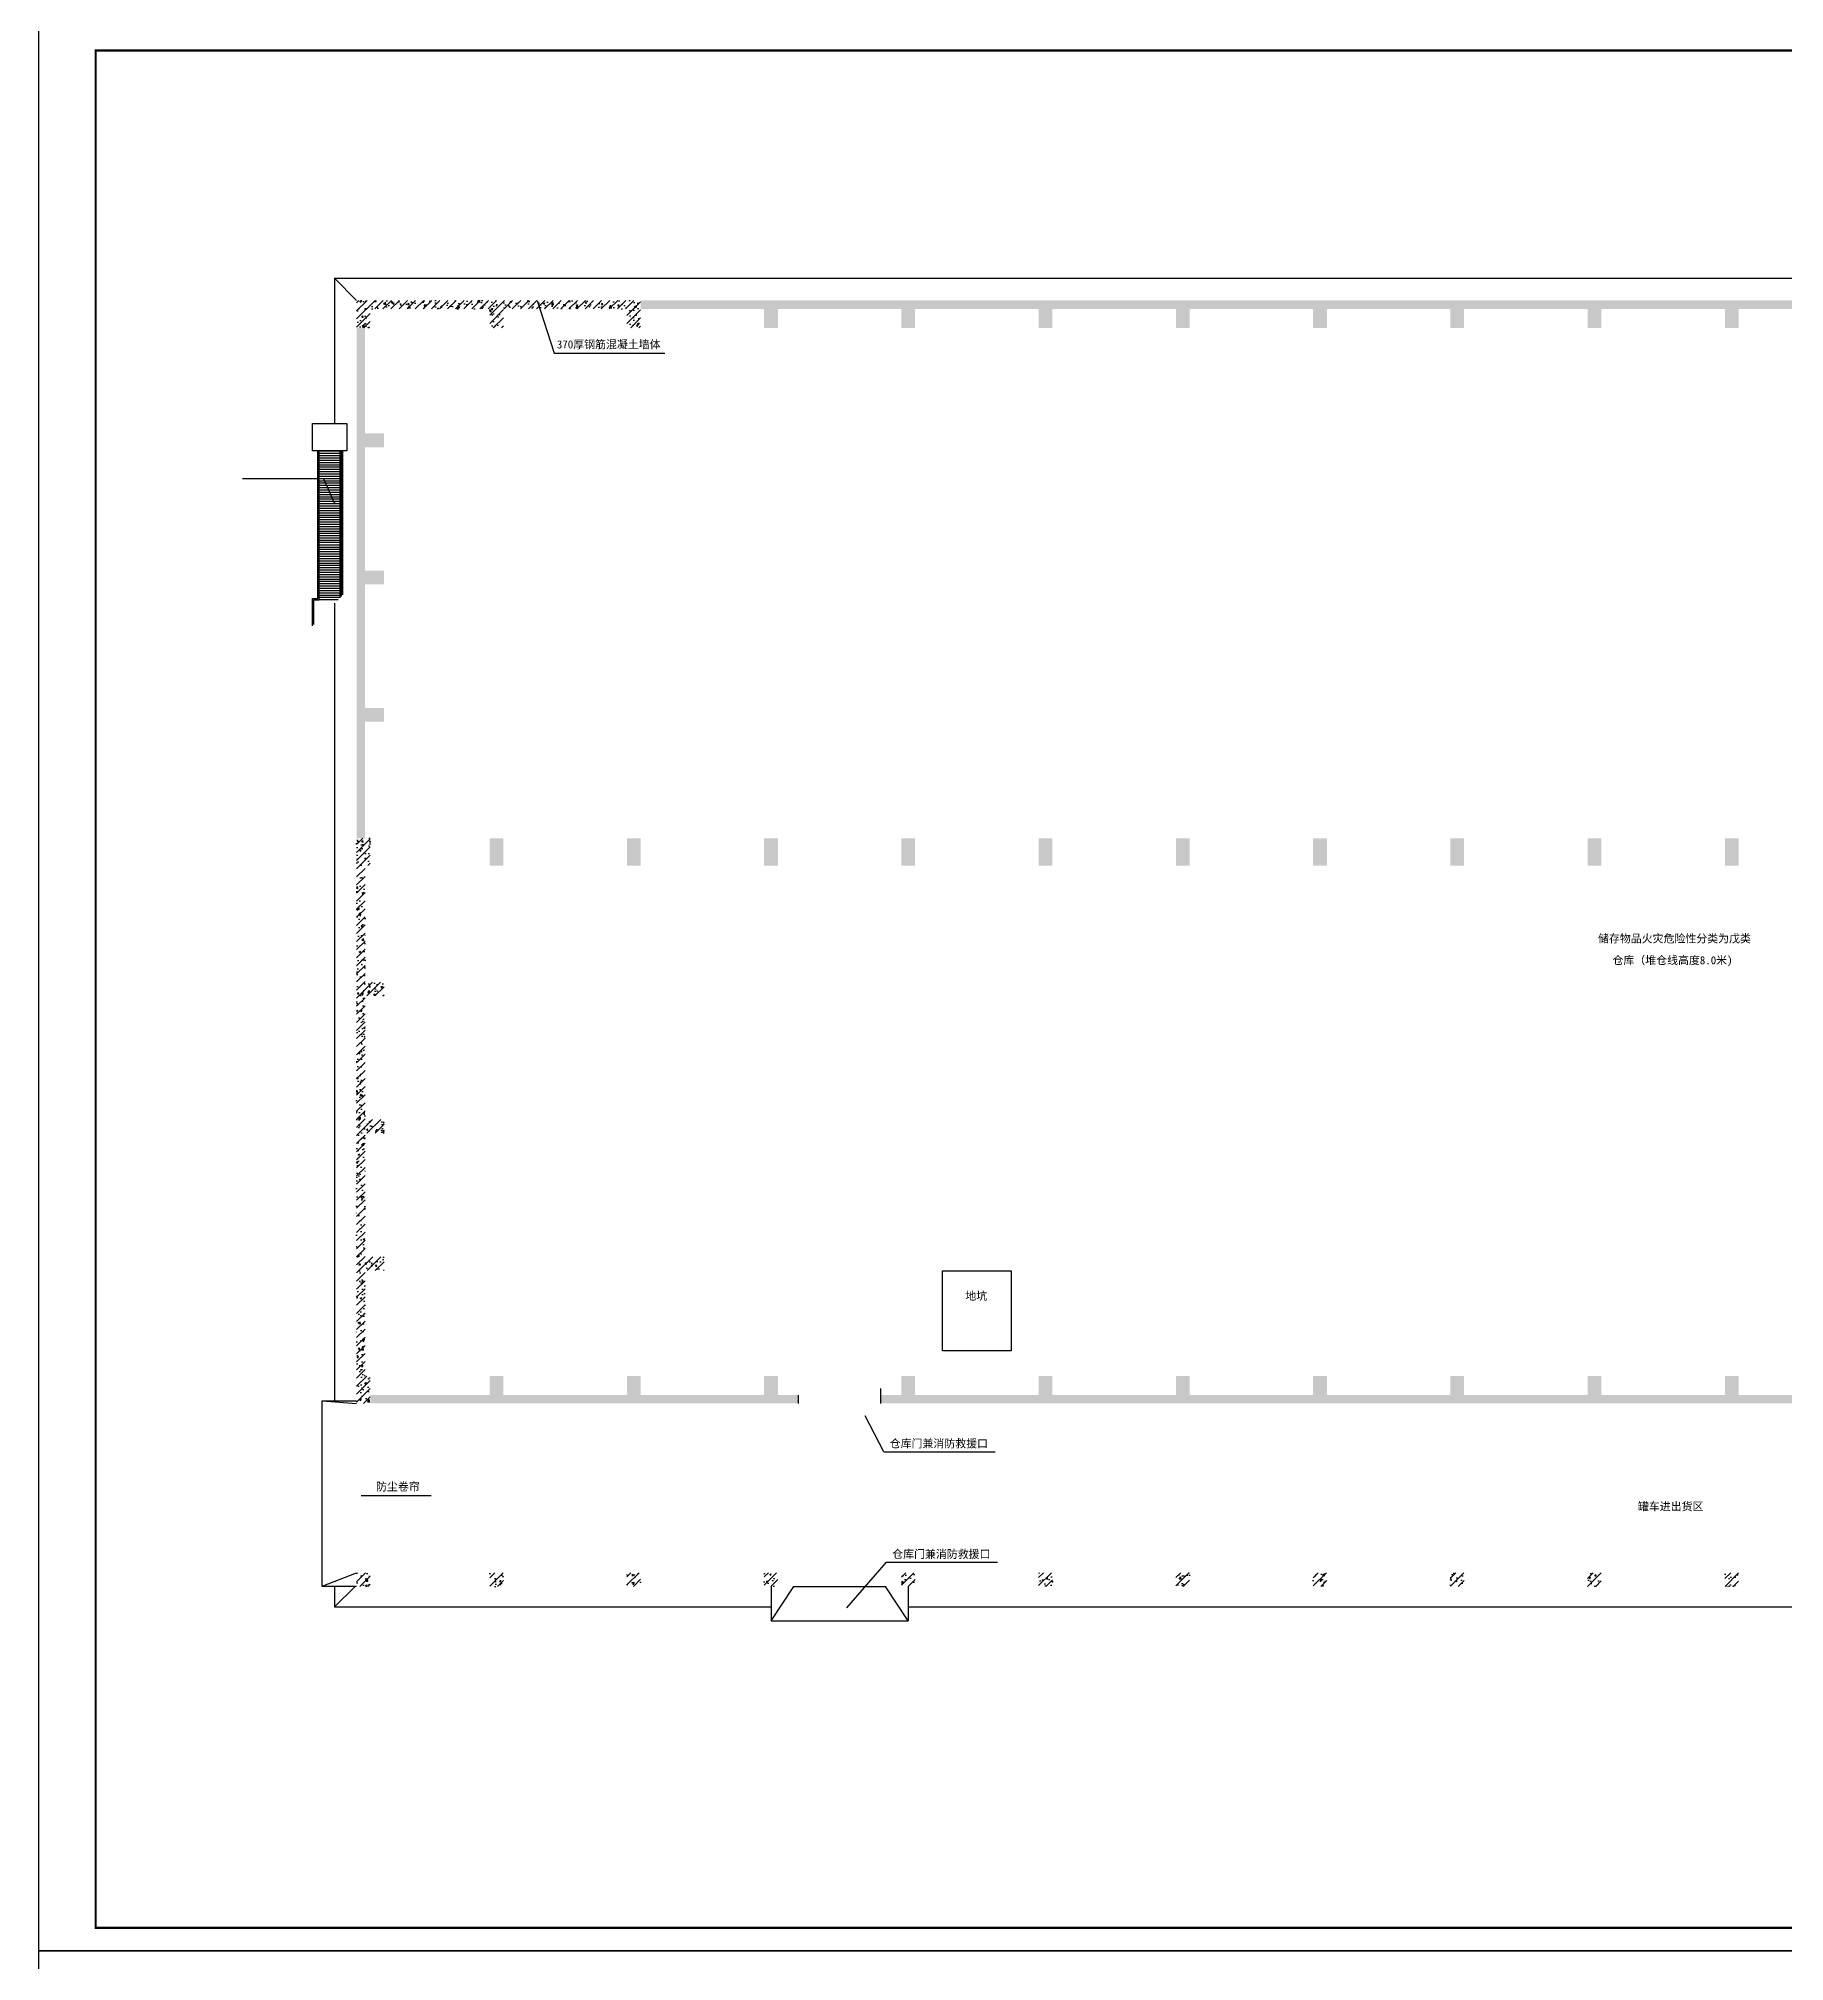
# Model space of a CAD drawing. Extents: x -405456 to 360097, y -329918 to 177160.
# Drawn here: x 28979 to 105315, y -18693 to 65407 of the extents above; entities that cross this region are included whole.
import ezdxf

# ---------------------------------------------------------------- set-up
doc = ezdxf.new("R2010")
doc.units = 0
doc.header["$LTSCALE"] = 1000
doc.header["$MEASUREMENT"] = 0
doc.layers.add('DIM_LEAD', color=3, linetype='Continuous')
doc.layers.add('PUB_TITLE', color=4, linetype='Continuous')
doc.styles.get("Standard").update_dxf_attribs({"font": 'gbenor.shx', "bigfont": 'gbcbig.shx'})
pattern_1 = [(45, (0, 0), (-176.7767, 176.7767), []), (50, (0, 0), (717.2602, -62.7521), [75, -825]), (355, (0, 0), (-138.7513, 752.192), [60, -660]), (100.4514, (59.8, -5.2), (578.5094, 689.4395), [63.7402, -701.142]), (46.1842, (0, 200), (1067.241, -165.519), [112.5, -1237.5]), (96.6356, (88.9, 186.2), (934.663, 974.118), [95.61, -1051.713]), (351.1842, (0, 200), (934.662, 974.119), [90, -990]), (21, (100, 150), (596.907, -402.619), [75, -825]), (326, (100, 150), (243.3153, 725.15), [60, -660]), (71.4514, (149.74, 116.45), (840.2226, 322.5305), [63.7402, -701.142]), (37.5, (0, 0), (12.15986, 332.89385), [0, -652, 0, -670, 0, -662.5]), (7.5, (0, 0), (263.0695, 394.4117), [0, -382, 0, -637, 0, -252.5]), (327.5, (-223, 0), (533.82244, -22.55487), [0, -250, 0, -780, 0, -1035]), (317.5, (-323, 0), (583.1862, 100.105), [0, -325, 0, -518, 0, -735])]

msp = doc.modelspace()

# ---------------------------------------------------------------- hatches: boundary and pattern name
h = msp.add_hatch()
h.set_pattern_fill('钢筋混凝土', color=256, scale=100, style=0)
h.set_pattern_definition(pattern_1)
h.paths.add_polyline_path([(48705.6, 53952.1), (43485.6, 53952.1), (43485.6, 53582.1), (48705.6, 53582.1)])
h.paths.add_polyline_path([(54705.6, 53952.1), (49305.6, 53952.1), (49305.6, 53582.1), (54705.6, 53582.1)])
h.paths.add_polyline_path([(43485.6, 53952.1), (42885.6, 53952.1), (42885.6, 52752.1), (43485.6, 52752.1)])
h.paths.add_polyline_path([(49305.6, 53952.1), (48705.6, 53952.1), (48705.6, 52752.1), (49305.6, 52752.1)])
h.paths.add_polyline_path([(55305.6, 53952.1), (54705.6, 53952.1), (54705.6, 52752.1), (55305.6, 52752.1)])
h = msp.add_hatch()
h.set_pattern_fill('钢筋混凝土', color=256, scale=100, style=0)
h.set_pattern_definition(pattern_1)
h.paths.add_polyline_path([(61305.6, 53952.1), (60705.6, 53952.1), (60705.6, 52752.1), (61305.6, 52752.1)])
h.paths.add_polyline_path([(60705.6, 53952.1), (55305.6, 53952.1), (55305.6, 53582.1), (60705.6, 53582.1)])
h.paths.add_polyline_path([(66705.6, 53952.1), (61305.6, 53952.1), (61305.6, 53582.1), (66705.6, 53582.1)])
h.paths.add_polyline_path([(67305.6, 53952.1), (66705.6, 53952.1), (66705.6, 52752.1), (67305.6, 52752.1)])
h.paths.add_polyline_path([(72705.6, 53952.1), (67305.6, 53952.1), (67305.6, 53582.1), (72705.6, 53582.1)])
h = msp.add_hatch()
h.set_pattern_fill('钢筋混凝土', color=256, scale=100, style=0)
h.set_pattern_definition(pattern_1)
h.paths.add_polyline_path([(73305.6, 53952.1), (72705.6, 53952.1), (72705.6, 52752.1), (73305.6, 52752.1)])
h.paths.add_polyline_path([(78705.6, 53952.1), (73305.6, 53952.1), (73305.6, 53582.1), (78705.6, 53582.1)])
h.paths.add_polyline_path([(79305.6, 53952.1), (78705.6, 53952.1), (78705.6, 52752.1), (79305.6, 52752.1)])
h.paths.add_polyline_path([(84705.6, 53952.1), (79305.6, 53952.1), (79305.6, 53582.1), (84705.6, 53582.1)])
h.paths.add_polyline_path([(85305.6, 53952.1), (84705.6, 53952.1), (84705.6, 52752.1), (85305.6, 52752.1)])
h.paths.add_polyline_path([(90705.6, 53952.1), (85305.6, 53952.1), (85305.6, 53582.1), (90705.6, 53582.1)])
h.paths.add_polyline_path([(91305.6, 53952.1), (90705.6, 53952.1), (90705.6, 52752.1), (91305.6, 52752.1)])
h.paths.add_polyline_path([(96705.6, 53952.1), (91305.6, 53952.1), (91305.6, 53582.1), (96705.6, 53582.1)])
h = msp.add_hatch()
h.set_pattern_fill('钢筋混凝土', color=256, scale=100, style=0)
h.set_pattern_definition(pattern_1)
h.paths.add_polyline_path([(109305.6, 53952.1), (108705.6, 53952.1), (108705.6, 52752.1), (109305.6, 52752.1)])
h.paths.add_polyline_path([(108705.6, 53952.1), (103305.6, 53952.1), (103305.6, 53582.1), (108705.6, 53582.1)])
h.paths.add_polyline_path([(103305.6, 53952.1), (102705.6, 53952.1), (102705.6, 52752.1), (103305.6, 52752.1)])
h.paths.add_polyline_path([(102705.6, 53952.1), (97305.6, 53952.1), (97305.6, 53582.1), (102705.6, 53582.1)])
h.paths.add_polyline_path([(97305.6, 53952.1), (96705.6, 53952.1), (96705.6, 52752.1), (97305.6, 52752.1)])
h.paths.add_polyline_path([(114705.6, 53952.1), (109305.6, 53952.1), (109305.6, 53582.1), (114705.6, 53582.1)])
h.paths.add_polyline_path([(115305.6, 53952.1), (114705.6, 53952.1), (114705.6, 52752.1), (115305.6, 52752.1)])
h.paths.add_polyline_path([(120705.6, 53952.1), (115305.6, 53952.1), (115305.6, 53582.1), (120705.6, 53582.1)])
h.paths.add_polyline_path([(121305.6, 53952.1), (120705.6, 53952.1), (120705.6, 52752.1), (121305.6, 52752.1)])
h = msp.add_hatch()
h.set_pattern_fill('钢筋混凝土', color=256, scale=100, style=0)
h.set_pattern_definition(pattern_1)
h.paths.add_polyline_path([(43255.6, 52752.1), (42885.6, 52752.1), (42885.6, 48132.1), (43255.6, 48132.1)])
h.paths.add_polyline_path([(44085.6, 48132.1), (42885.6, 48132.1), (42885.6, 47532.1), (44085.6, 47532.1)])
h.paths.add_polyline_path([(43255.6, 47532.1), (42885.6, 47532.1), (42885.6, 42132.1), (43255.6, 42132.1)])
h.paths.add_polyline_path([(44085.6, 42132.1), (42885.6, 42132.1), (42885.6, 41532.1), (44085.6, 41532.1)])
h.paths.add_polyline_path([(43255.6, 41532.1), (42885.6, 41532.1), (42885.6, 36132.1), (43255.6, 36132.1)])
h.paths.add_polyline_path([(44085.6, 36132.1), (42885.6, 36132.1), (42885.6, 35532.1), (44085.6, 35532.1)])
h.paths.add_polyline_path([(43255.6, 35532.1), (42885.6, 35532.1), (42885.6, 30432.1), (43255.6, 30432.1)])
h = msp.add_hatch()
h.set_pattern_fill('钢筋混凝土', color=256, scale=100, style=0)
h.set_pattern_definition(pattern_1)
h.paths.add_polyline_path([(43255.6, 23532.1), (42885.6, 23532.1), (42885.6, 18132.1), (43255.6, 18132.1)])
h.paths.add_polyline_path([(44085.6, 24132.1), (42885.6, 24132.1), (42885.6, 23532.1), (44085.6, 23532.1)])
h.paths.add_polyline_path([(43255.6, 29232.1), (42885.6, 29232.1), (42885.6, 24132.1), (43255.6, 24132.1)])
h.paths.add_polyline_path([(43485.6, 30432.1), (42885.6, 30432.1), (42885.6, 29232.1), (43485.6, 29232.1)])
h = msp.add_hatch()
h.set_pattern_fill('钢筋混凝土', color=256, scale=100, style=0)
h.set_pattern_definition(pattern_1)
h.paths.add_polyline_path([(49305.6, 30432.1), (48705.6, 30432.1), (48705.6, 29232.1), (49305.6, 29232.1)])
h.paths.add_polyline_path([(55305.6, 30432.1), (54705.6, 30432.1), (54705.6, 29232.1), (55305.6, 29232.1)])
h.paths.add_polyline_path([(61305.6, 30432.1), (60705.6, 30432.1), (60705.6, 29232.1), (61305.6, 29232.1)])
h.paths.add_polyline_path([(67305.6, 30432.1), (66705.6, 30432.1), (66705.6, 29232.1), (67305.6, 29232.1)])
h.paths.add_polyline_path([(73305.6, 30432.1), (72705.6, 30432.1), (72705.6, 29232.1), (73305.6, 29232.1)])
h.paths.add_polyline_path([(79305.6, 30432.1), (78705.6, 30432.1), (78705.6, 29232.1), (79305.6, 29232.1)])
h = msp.add_hatch()
h.set_pattern_fill('钢筋混凝土', color=256, scale=100, style=0)
h.set_pattern_definition(pattern_1)
h.paths.add_polyline_path([(85305.6, 30432.1), (84705.6, 30432.1), (84705.6, 29232.1), (85305.6, 29232.1)])
h.paths.add_polyline_path([(91305.6, 30432.1), (90705.6, 30432.1), (90705.6, 29232.1), (91305.6, 29232.1)])
h.paths.add_polyline_path([(97305.6, 30432.1), (96705.6, 30432.1), (96705.6, 29232.1), (97305.6, 29232.1)])
h.paths.add_polyline_path([(103305.6, 30432.1), (102705.6, 30432.1), (102705.6, 29232.1), (103305.6, 29232.1)])
h = msp.add_hatch()
h.set_pattern_fill('钢筋混凝土', color=256, scale=100, style=0)
h.set_pattern_definition(pattern_1)
h.paths.add_polyline_path([(43485.6, 6912.1), (42885.6, 6912.1), (42885.6, 5712.1), (43485.6, 5712.1)])
h.paths.add_polyline_path([(43255.6, 11532.1), (42885.6, 11532.1), (42885.6, 6912.1), (43255.6, 6912.1)])
h.paths.add_polyline_path([(44085.6, 12132.1), (42885.6, 12132.1), (42885.6, 11532.1), (44085.6, 11532.1)])
h.paths.add_polyline_path([(43255.6, 17532.1), (42885.6, 17532.1), (42885.6, 12132.1), (43255.6, 12132.1)])
h.paths.add_polyline_path([(44085.6, 18132.1), (42885.6, 18132.1), (42885.6, 17532.1), (44085.6, 17532.1)])
h = msp.add_hatch()
h.set_pattern_fill('钢筋混凝土', color=256, scale=100, style=0)
h.set_pattern_definition(pattern_1)
h.paths.add_polyline_path([(48705.6, 6082.1), (43485.6, 6082.1), (43485.6, 5712.1), (48705.6, 5712.1)])
h.paths.add_polyline_path([(49305.6, 6912.1), (48705.6, 6912.1), (48705.6, 5712.1), (49305.6, 5712.1)])
h.paths.add_polyline_path([(54705.6, 6082.1), (49305.6, 6082.1), (49305.6, 5712.1), (54705.6, 5712.1)])
h.paths.add_polyline_path([(55305.6, 6912.1), (54705.6, 6912.1), (54705.6, 5712.1), (55305.6, 5712.1)])
h.paths.add_polyline_path([(60705.6, 6082.1), (55305.6, 6082.1), (55305.6, 5712.1), (60705.6, 5712.1)])
h.paths.add_polyline_path([(62205.6, 6082.1), (61305.6, 6082.1), (61305.6, 5712.1), (62205.6, 5712.1)])
h.paths.add_polyline_path([(61305.6, 6912.1), (60705.6, 6912.1), (60705.6, 5712.1), (61305.6, 5712.1)])
h = msp.add_hatch()
h.set_pattern_fill('钢筋混凝土', color=256, scale=100, style=0)
h.set_pattern_definition(pattern_1)
h.paths.add_polyline_path([(72705.6, 6082.1), (67305.6, 6082.1), (67305.6, 5712.1), (72705.6, 5712.1)])
h.paths.add_polyline_path([(66705.6, 6082.1), (65805.6, 6082.1), (65805.6, 5712.1), (66705.6, 5712.1)])
h.paths.add_polyline_path([(67305.6, 6912.1), (66705.6, 6912.1), (66705.6, 5712.1), (67305.6, 5712.1)])
h.paths.add_polyline_path([(73305.6, 6912.1), (72705.6, 6912.1), (72705.6, 5712.1), (73305.6, 5712.1)])
h.paths.add_polyline_path([(78705.6, 6082.1), (73305.6, 6082.1), (73305.6, 5712.1), (78705.6, 5712.1)])
h.paths.add_polyline_path([(79305.6, 6912.1), (78705.6, 6912.1), (78705.6, 5712.1), (79305.6, 5712.1)])
h.paths.add_polyline_path([(84705.6, 6082.1), (79305.6, 6082.1), (79305.6, 5712.1), (84705.6, 5712.1)])
h.paths.add_polyline_path([(85305.6, 6912.1), (84705.6, 6912.1), (84705.6, 5712.1), (85305.6, 5712.1)])
h.paths.add_polyline_path([(90705.6, 6082.1), (85305.6, 6082.1), (85305.6, 5712.1), (90705.6, 5712.1)])
h.paths.add_polyline_path([(91305.6, 6912.1), (90705.6, 6912.1), (90705.6, 5712.1), (91305.6, 5712.1)])
h.paths.add_polyline_path([(96705.6, 6082.1), (91305.6, 6082.1), (91305.6, 5712.1), (96705.6, 5712.1)])
h = msp.add_hatch()
h.set_pattern_fill('钢筋混凝土', color=256, scale=100, style=0)
h.set_pattern_definition(pattern_1)
h.paths.add_polyline_path([(114705.6, 6082.1), (109305.6, 6082.1), (109305.6, 5712.1), (114705.6, 5712.1)])
h.paths.add_polyline_path([(109305.6, 6912.1), (108705.6, 6912.1), (108705.6, 5712.1), (109305.6, 5712.1)])
h.paths.add_polyline_path([(120705.6, 6082.1), (115305.6, 6082.1), (115305.6, 5712.1), (120705.6, 5712.1)])
h.paths.add_polyline_path([(115305.6, 6912.1), (114705.6, 6912.1), (114705.6, 5712.1), (115305.6, 5712.1)])
h.paths.add_polyline_path([(121305.6, 6912.1), (120705.6, 6912.1), (120705.6, 5712.1), (121305.6, 5712.1)])
h.paths.add_polyline_path([(126705.6, 6082.1), (121305.6, 6082.1), (121305.6, 5712.1), (126705.6, 5712.1)])
h.paths.add_polyline_path([(127305.6, 6912.1), (126705.6, 6912.1), (126705.6, 5712.1), (127305.6, 5712.1)])
h.paths.add_polyline_path([(128505.6, 6082.1), (127305.6, 6082.1), (127305.6, 5712.1), (128505.6, 5712.1), (128505.6, 5897.1)])
h.paths.add_polyline_path([(132705.6, 6082.1), (131505.6, 6082.1), (131505.6, 5712.1), (132705.6, 5712.1)])
h.paths.add_polyline_path([(108705.6, 6082.1), (103305.6, 6082.1), (103305.6, 5712.1), (108705.6, 5712.1)])
h.paths.add_polyline_path([(103305.6, 6912.1), (102705.6, 6912.1), (102705.6, 5712.1), (103305.6, 5712.1)])
h.paths.add_polyline_path([(102705.6, 6082.1), (97305.6, 6082.1), (97305.6, 5712.1), (102705.6, 5712.1)])
h.paths.add_polyline_path([(97305.6, 6912.1), (96705.6, 6912.1), (96705.6, 5712.1), (97305.6, 5712.1)])
h.paths.add_polyline_path([(131519.2, 5712.1), (131805.6, 5712.1), (131805.6, 6093), (131519.2, 6093)], flags=16)
h.paths.add_polyline_path([(128205.6, 5715.9), (128558.2, 5715.9), (128558.2, 6082.1), (128205.6, 6082.1)], flags=16)
h = msp.add_hatch()
h.set_pattern_fill('钢筋混凝土', color=256, scale=100, style=0)
h.set_pattern_definition([(45, (65, 0), (-176.7767, 176.7767), []), (50, (65, 0), (717.26, -62.752), [75, -825]), (355, (65, 0), (-138.751, 752.192), [60, -660]), (100.4514, (124.8, -5.2), (578.509, 689.44), [63.74, -701.142]), (46.1842, (65, 200), (1067.241, -165.519), [112.5, -1237.5]), (96.6356, (153.9, 186.2), (934.663, 974.118), [95.61, -1051.713]), (351.1842, (65, 200), (934.662, 974.119), [90, -990]), (21, (165, 150), (596.907, -402.619), [75, -825]), (326, (165, 150), (243.315, 725.15), [60, -660]), (71.4514, (214.74, 116.45), (840.223, 322.5305), [63.74, -701.142]), (37.5, (65, 0), (12.1599, 332.8939), [0, -652, 0, -670, 0, -662.5]), (7.5, (65, 0), (263.0695, 394.4117), [0, -382, 0, -637, 0, -252.5]), (327.5, (-158, 0), (533.8224, -22.5549), [0, -250, 0, -780, 0, -1035]), (317.5, (-258, 0), (583.186, 100.105), [0, -325, 0, -518, 0, -735])])
h.paths.add_polyline_path([(43485.6, -1687.9), (42885.6, -1687.9), (42885.6, -2287.9), (43485.6, -2287.9)])
h.paths.add_polyline_path([(48705.6, -1687.9), (48705.6, -2287.9), (49305.6, -2287.9), (49305.6, -1687.9)])
h = msp.add_hatch()
h.set_pattern_fill('钢筋混凝土', color=256, scale=100, style=0)
h.set_pattern_definition(pattern_1)
h.paths.add_polyline_path([(61305.6, -1687.9), (60705.6, -1687.9), (60705.6, -2287.9), (61305.6, -2287.9)])
h.paths.add_polyline_path([(55305.6, -1687.9), (54705.6, -1687.9), (54705.6, -2287.9), (55305.6, -2287.9)])
h = msp.add_hatch()
h.set_pattern_fill('钢筋混凝土', color=256, scale=100, style=0)
h.set_pattern_definition(pattern_1)
h.paths.add_polyline_path([(67305.6, -1687.9), (66705.6, -1687.9), (66705.6, -2287.9), (67305.6, -2287.9)])
h.paths.add_polyline_path([(72705.6, -1687.9), (72705.6, -2287.9), (73305.6, -2287.9), (73305.6, -1687.9)])
h = msp.add_hatch()
h.set_pattern_fill('钢筋混凝土', color=256, scale=100, style=0)
h.set_pattern_definition(pattern_1)
h.paths.add_polyline_path([(79305.6, -1687.9), (78705.6, -1687.9), (78705.6, -2287.9), (79305.6, -2287.9)])
h.paths.add_polyline_path([(84705.6, -1687.9), (84705.6, -2287.9), (85305.6, -2287.9), (85305.6, -1687.9)])
h = msp.add_hatch()
h.set_pattern_fill('钢筋混凝土', color=256, scale=100, style=0)
h.set_pattern_definition(pattern_1)
h.paths.add_polyline_path([(90705.6, -1687.9), (90705.6, -2287.9), (91305.6, -2287.9), (91305.6, -1687.9)])
h.paths.add_polyline_path([(96705.6, -1687.9), (96705.6, -2287.9), (97305.6, -2287.9), (97305.6, -1687.9)])
h = msp.add_hatch()
h.set_pattern_fill('钢筋混凝土', color=256, scale=100, style=0)
h.set_pattern_definition(pattern_1)
h.paths.add_polyline_path([(103305.6, -1687.9), (102705.6, -1687.9), (102705.6, -2287.9), (103305.6, -2287.9)])
h.paths.add_polyline_path([(109305.6, -1687.9), (108705.6, -1687.9), (108705.6, -2287.9), (109305.6, -2287.9)])

# ---------------------------------------------------------------- linework, layer by layer
for p, q in [((41920.6, 54917.1), (41920.6, 48567.1)), ((41920.6, 54917.1), (151225.6, 54917.1)), ((41920.6, 54917.1), (42885.6, 53952.1)), ((50783.3, 53952.1), (51517.8, 51642.5)), ((51517.8, 51642.5), (56356.8, 51642.5)), ((41195.6, 40917.1, -4000), (41195.6, 47367.1, -4000)), ((41255.6, 47367.1, -4000), (42155.6, 47367.1, -4000)), ((41255.6, 40857.1, -4000), (41255.6, 47367.1, -4000)), ((41255.6, 47267.1, -4000), (42155.6, 47267.1, -4000)), ((41255.6, 47167.1, -4000), (42155.6, 47167.1, -4000)), ((42155.6, 47367.1, -4000), (42155.6, 40946.4, -4000)), ((42215.6, 47367.1, -4000), (42215.6, 41007.8, -4000)), ((41255.6, 47067.1, -4000), (42155.6, 47067.1, -4000)), ((41255.6, 46967.1, -4000), (42155.6, 46967.1, -4000)), ((41255.6, 46867.1, -4000), (42155.6, 46867.1, -4000)), ((41255.6, 46767.1, -4000), (42155.6, 46767.1, -4000)), ((41255.6, 46667.1, -4000), (42155.6, 46667.1, -4000)), ((41255.6, 46567.1, -4000), (42155.6, 46567.1, -4000)), ((41255.6, 46467.1, -4000), (42155.6, 46467.1, -4000)), ((41255.6, 46367.1, -4000), (42155.6, 46367.1, -4000)), ((41255.6, 46267.1, -4000), (42155.6, 46267.1, -4000)), ((41255.6, 46167.1, -4000), (42155.6, 46167.1, -4000)), ((41255.6, 46067.1, -4000), (42155.6, 46067.1, -4000)), ((41255.6, 45967.1, -4000), (42155.6, 45967.1, -4000)), ((41255.6, 45867.1, -4000), (42155.6, 45867.1, -4000)), ((41255.6, 45767.1, -4000), (42155.6, 45767.1, -4000)), ((41255.6, 45667.1, -4000), (42155.6, 45667.1, -4000)), ((41255.6, 45567.1, -4000), (42155.6, 45567.1, -4000)), ((41255.6, 45467.1, -4000), (42155.6, 45467.1, -4000)), ((41255.6, 45367.1, -4000), (42155.6, 45367.1, -4000)), ((41255.6, 45267.1, -4000), (42155.6, 45267.1, -4000)), ((41255.6, 45167.1, -4000), (42155.6, 45167.1, -4000)), ((41255.6, 45067.1, -4000), (42155.6, 45067.1, -4000)), ((41255.6, 44967.1, -4000), (42155.6, 44967.1, -4000)), ((41255.6, 44867.1, -4000), (42155.6, 44867.1, -4000)), ((41255.6, 44767.1, -4000), (42155.6, 44767.1, -4000)), ((41255.6, 44667.1, -4000), (42155.6, 44667.1, -4000)), ((41255.6, 44567.1, -4000), (42155.6, 44567.1, -4000)), ((41255.6, 44467.1, -4000), (42155.6, 44467.1, -4000)), ((41255.6, 44367.1, -4000), (42155.6, 44367.1, -4000)), ((41255.6, 44267.1, -4000), (42155.6, 44267.1, -4000)), ((41255.6, 44167.1, -4000), (42155.6, 44167.1, -4000)), ((41255.6, 44067.1, -4000), (42155.6, 44067.1, -4000)), ((41255.6, 43967.1, -4000), (42155.6, 43967.1, -4000)), ((41255.6, 43867.1, -4000), (42155.6, 43867.1, -4000)), ((41255.6, 43767.1, -4000), (42155.6, 43767.1, -4000)), ((41255.6, 43667.1, -4000), (42155.6, 43667.1, -4000)), ((41255.6, 43567.1, -4000), (42155.6, 43567.1, -4000)), ((41255.6, 43467.1, -4000), (42155.6, 43467.1, -4000)), ((42155.6, 43367.1, -4000), (41255.6, 43367.1, -4000)), ((41255.6, 43267.1, -4000), (42155.6, 43267.1, -4000)), ((41255.6, 43167.1, -4000), (42155.6, 43167.1, -4000)), ((41255.6, 43067.1, -4000), (42155.6, 43067.1, -4000)), ((41255.6, 42967.1, -4000), (42155.6, 42967.1, -4000)), ((41255.6, 42867.1, -4000), (42155.6, 42867.1, -4000)), ((41255.6, 42767.1, -4000), (42155.6, 42767.1, -4000)), ((41255.6, 42667.1, -4000), (42155.6, 42667.1, -4000)), ((41255.6, 42567.1, -4000), (42155.6, 42567.1, -4000)), ((41255.6, 42467.1, -4000), (42155.6, 42467.1, -4000)), ((41255.6, 42367.1, -4000), (42155.6, 42367.1, -4000)), ((41255.6, 42267.1, -4000), (42155.6, 42267.1, -4000)), ((41255.6, 42167.1, -4000), (42155.6, 42167.1, -4000)), ((41255.6, 42067.1, -4000), (42155.6, 42067.1, -4000)), ((41255.6, 41967.1, -4000), (42155.6, 41967.1, -4000)), ((41255.6, 41867.1, -4000), (42155.6, 41867.1, -4000)), ((41255.6, 41767.1, -4000), (42155.6, 41767.1, -4000)), ((41255.6, 41667.1, -4000), (42155.6, 41667.1, -4000)), ((41255.6, 41567.1, -4000), (42155.6, 41567.1, -4000)), ((41255.6, 41467.1, -4000), (42155.6, 41467.1, -4000)), ((41255.6, 41367.1, -4000), (42155.6, 41367.1, -4000)), ((41255.6, 41267.1, -4000), (42155.6, 41267.1, -4000)), ((40955.6, 40917.1, -4000), (41195.6, 40917.1, -4000)), ((40955.6, 39717.1, -4000), (40955.6, 40917.1, -4000)), ((41015.6, 40857.1, -4000), (41255.6, 40857.1, -4000)), ((41015.6, 39777.1, -4000), (41015.6, 40857.1, -4000)), ((41255.6, 41167.1, -4000), (42155.6, 41167.1, -4000)), ((41255.6, 41067.1, -4000), (42155.6, 41067.1, -4000)), ((41255.6, 40967.1, -4000), (42155.6, 40967.1, -4000)), ((41255.6, 40867.1, -4000), (42078.2, 40867.1, -4000)), ((41920.6, 40705.6), (41920.6, 5832.1)), ((41385.6, -2287.9), (41385.6, 5832.1)), ((41385.6, 5832.1), (42885.6, 5832.1)), ((41385.6, 5832.1), (42885.6, 5712.1)), ((65941.5, 3600.5), (70803.3, 3600.5)), ((43080.8, 1687.6), (46150, 1687.6)), ((64321.1, -3231.4), (66051.4, -1232)), ((66051.4, -1232), (70913.2, -1232)), ((41385.6, -2281.7), (42885.6, -1687.9)), ((42885.6, -2287.9), (41385.6, -2287.9)), ((41920.6, -2287.9), (41920.6, -3187.9)), ((41920.6, -3187.9), (42820.6, -2287.9)), ((61005.6, -2287.9), (61005.6, -3787.9)), ((61005.6, -3787.9), (62005.6, -2287.9)), ((62005.6, -2287.9), (66005.6, -2287.9)), ((67005.6, -3787.9), (66005.6, -2287.9)), ((67005.6, -2287.9), (67005.6, -3787.9)), ((41920.6, -3187.9), (61005.6, -3187.9)), ((67005.6, -3187.9), (127005.6, -3187.9)), ((61005.6, -3787.9), (67005.6, -3787.9))]:
    msp.add_line(p, q)
at = {"color": 1}
for p, q in [((62205.6, 5712.1), (62205.6, 6082.1)), ((65805.6, 5996.1), (65805.6, 6366.7)), ((65805.6, 5712.1), (65805.6, 6082.1)), ((65941.5, 3600.5), (65126.2, 5165.9))]:
    msp.add_line(p, q, dxfattribs=at)
at = {"elevation": -4000}
msp.add_lwpolyline([(40955.6, 48567.1), (42455.6, 48567.1), (42455.6, 47367.1), (40955.6, 47367.1)], close=True, dxfattribs=at)
at = {"elevation": 4000}
msp.add_lwpolyline([(42285.6, 41079.5), (42285.6, 47367.1)], dxfattribs=at)
msp.add_lwpolyline([(68505.6, 11517.1), (71505.6, 11517.1), (71505.6, 8017.1), (68505.6, 8017.1)], close=True)
at = {"layer": 'DIM_LEAD'}
for p, q in [((41459, 46149.9), (37905, 46149.9)), ((41924.9, 45086.6, -4000), (41459, 46149.9))]:
    msp.add_line(p, q, dxfattribs=at)
at = {"layer": 'DIM_LEAD', "const_width": 40}
msp.add_lwpolyline([(41908.2, 45075.7, 1), (41941.6, 45097.6, 1)], format="xyb", close=True, dxfattribs=at)
at = {"layer": 'PUB_TITLE'}
for points in [[(28978.8, -18217.9), (177678.8, -18217.9), (177678.8, 65882.1), (28978.8, 65882.1)], [(28978.8, -102317.9), (177678.8, -102317.9), (177678.8, -18217.9), (28978.8, -18217.9)]]:
    msp.add_lwpolyline(points, close=True, dxfattribs=at)
at = {"layer": 'PUB_TITLE', "const_width": 100}
msp.add_lwpolyline([(31478.8, -17217.9), (176678.8, -17217.9), (176678.8, 64882.1), (31478.8, 64882.1)], close=True, dxfattribs=at)

# ---------------------------------------------------------------- texts
at = {"char_height": 350, "attachment_point": 1}
for s, insert, width in [('{\\fNSimSun|b0|i0|c134|p49;370厚钢筋混凝土墙体}', (51643.8, 52202.9), 6422.785), ('{\\fNSimSun|b0|i0|c134|p49;储存物品火灾危险性分类为戊类}', (97162.4, 26220.3), 8828.242), ('{\\fNSimSun|b0|i0|c134|p49;仓库（堆仓线高度8.0米)}', (97794.3, 25270.6), 6422.785), ('{\\fNSimSun|b0|i0|c134|p49;地坑}', (69501.3, 10592.2), 6422.785), ('{\\fNSimSun|b0|i0|c134|p49;仓库门兼消防救援口}', (66193.9, 4134.3), 6422.785), ('{\\fNSimSun|b0|i0|c134|p49;防尘卷帘}', (43737.1, 2247.9), 6422.785), ('{\\fNSimSun|b0|i0|c134|p49;罐车进出货区}', (98906.6, 1384.7), 6422.785), ('{\\fNSimSun|b0|i0|c134|p49;仓库门兼消防救援口}', (66303.8, -698.2), 6422.785)]:
    msp.add_mtext(s, dxfattribs=dict(at, insert=insert, width=width))

doc.saveas('drawing.dxf')
